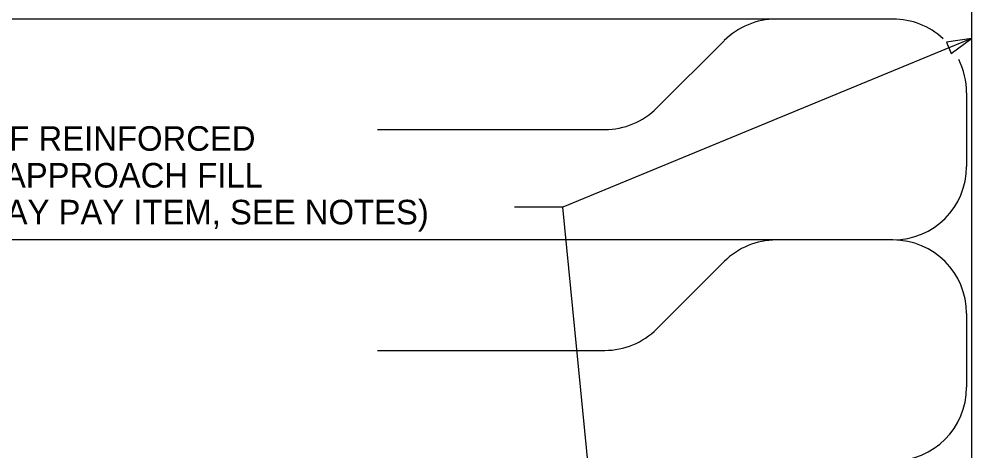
# Model space of a CAD drawing. Extents: x 0 to 188, y 0 to 109.
# Drawn here: x 94.6 to 143.23, y 39.42 to 61.41 of the extents above; entities that cross this region are included whole.
import ezdxf

# ---------------------------------------------------------------- set-up
doc = ezdxf.new("R2010")
doc.units = 0
for name, color, linetype in [('Arrowhead Terminators', 7, 'Continuous'), ('Dimension Lines', 7, 'Continuous'), ('Mis Object Lines', 7, 'Continuous'), ('Miscellaneous Lines', 7, 'Continuous'), ('Text', 7, 'Continuous')]:
    doc.layers.add(name, color=color, linetype=linetype)

# ---------------------------------------------------------------- blocks, each defined once
blk = doc.blocks.new('AH')
at = {"layer": 'Arrowhead Terminators'}
blk.add_lwpolyline([(0, 0), (-1.25, 0.3125), (-1.25, -0.3125)], close=True, dxfattribs=at)

msp = doc.modelspace()

# ---------------------------------------------------------------- linework, layer by layer
at = {"layer": 'Dimension Lines'}
for points in [[(143.112, 60.42), (122.291, 51.838), (119.825, 51.838)], [(124.72, 27.151), (122.291, 51.838)]]:
    msp.add_lwpolyline(points, dxfattribs=at)
at = {"layer": 'Mis Object Lines'}
msp.add_line((143.112, 77.45), (143.112, 25.995), dxfattribs=at)
at = {"layer": 'Miscellaneous Lines'}
for p, q in [((116.983, 61.41), (47.488, 61.41)), ((139.109, 61.41), (116.983, 61.41)), ((127.083, 56.884), (130.511, 60.311)), ((142.859, 57.66), (142.859, 53.91)), ((112.859, 55.785), (124.431, 55.785)), ((116.983, 50.16), (66.794, 50.16)), ((139.109, 50.16), (116.983, 50.16)), ((127.083, 45.634), (130.511, 49.061)), ((142.859, 46.41), (142.859, 42.66)), ((112.859, 44.535), (124.431, 44.535))]:
    msp.add_line(p, q, dxfattribs=at)
for centre, start, end in [((133.162, 57.66), 90, 135), ((139.109, 57.66), 47.1894, 90), ((139.109, 57.66), 0, 26.7127), ((124.43, 59.535), 270, 315.0094), ((139.109, 53.91), 270, 360), ((133.162, 46.41), 90, 135), ((139.109, 46.41), 0, 90), ((124.43, 48.285), 270, 315.0094), ((139.109, 42.66), 270, 360)]:
    msp.add_arc(centre, 3.75, start, end, dxfattribs=at)

# ---------------------------------------------------------------- block references
at = {"layer": 'Arrowhead Terminators', "rotation": 22.399105225773823}
msp.add_blockref('AH', (143.112, 60.42), dxfattribs=at)

# ---------------------------------------------------------------- texts
at = {"layer": 'Text'}
for s, p in [('LIMITS OF REINFORCED', (86.955, 54.705)), ('BRIDGE APPROACH FILL', (86.955, 52.83)), ('(ROADWAY PAY ITEM, SEE NOTES)', (86.955, 50.955))]:
    msp.add_text(s, height=1.25, dxfattribs=at).set_placement(p)

doc.saveas('drawing.dxf')
